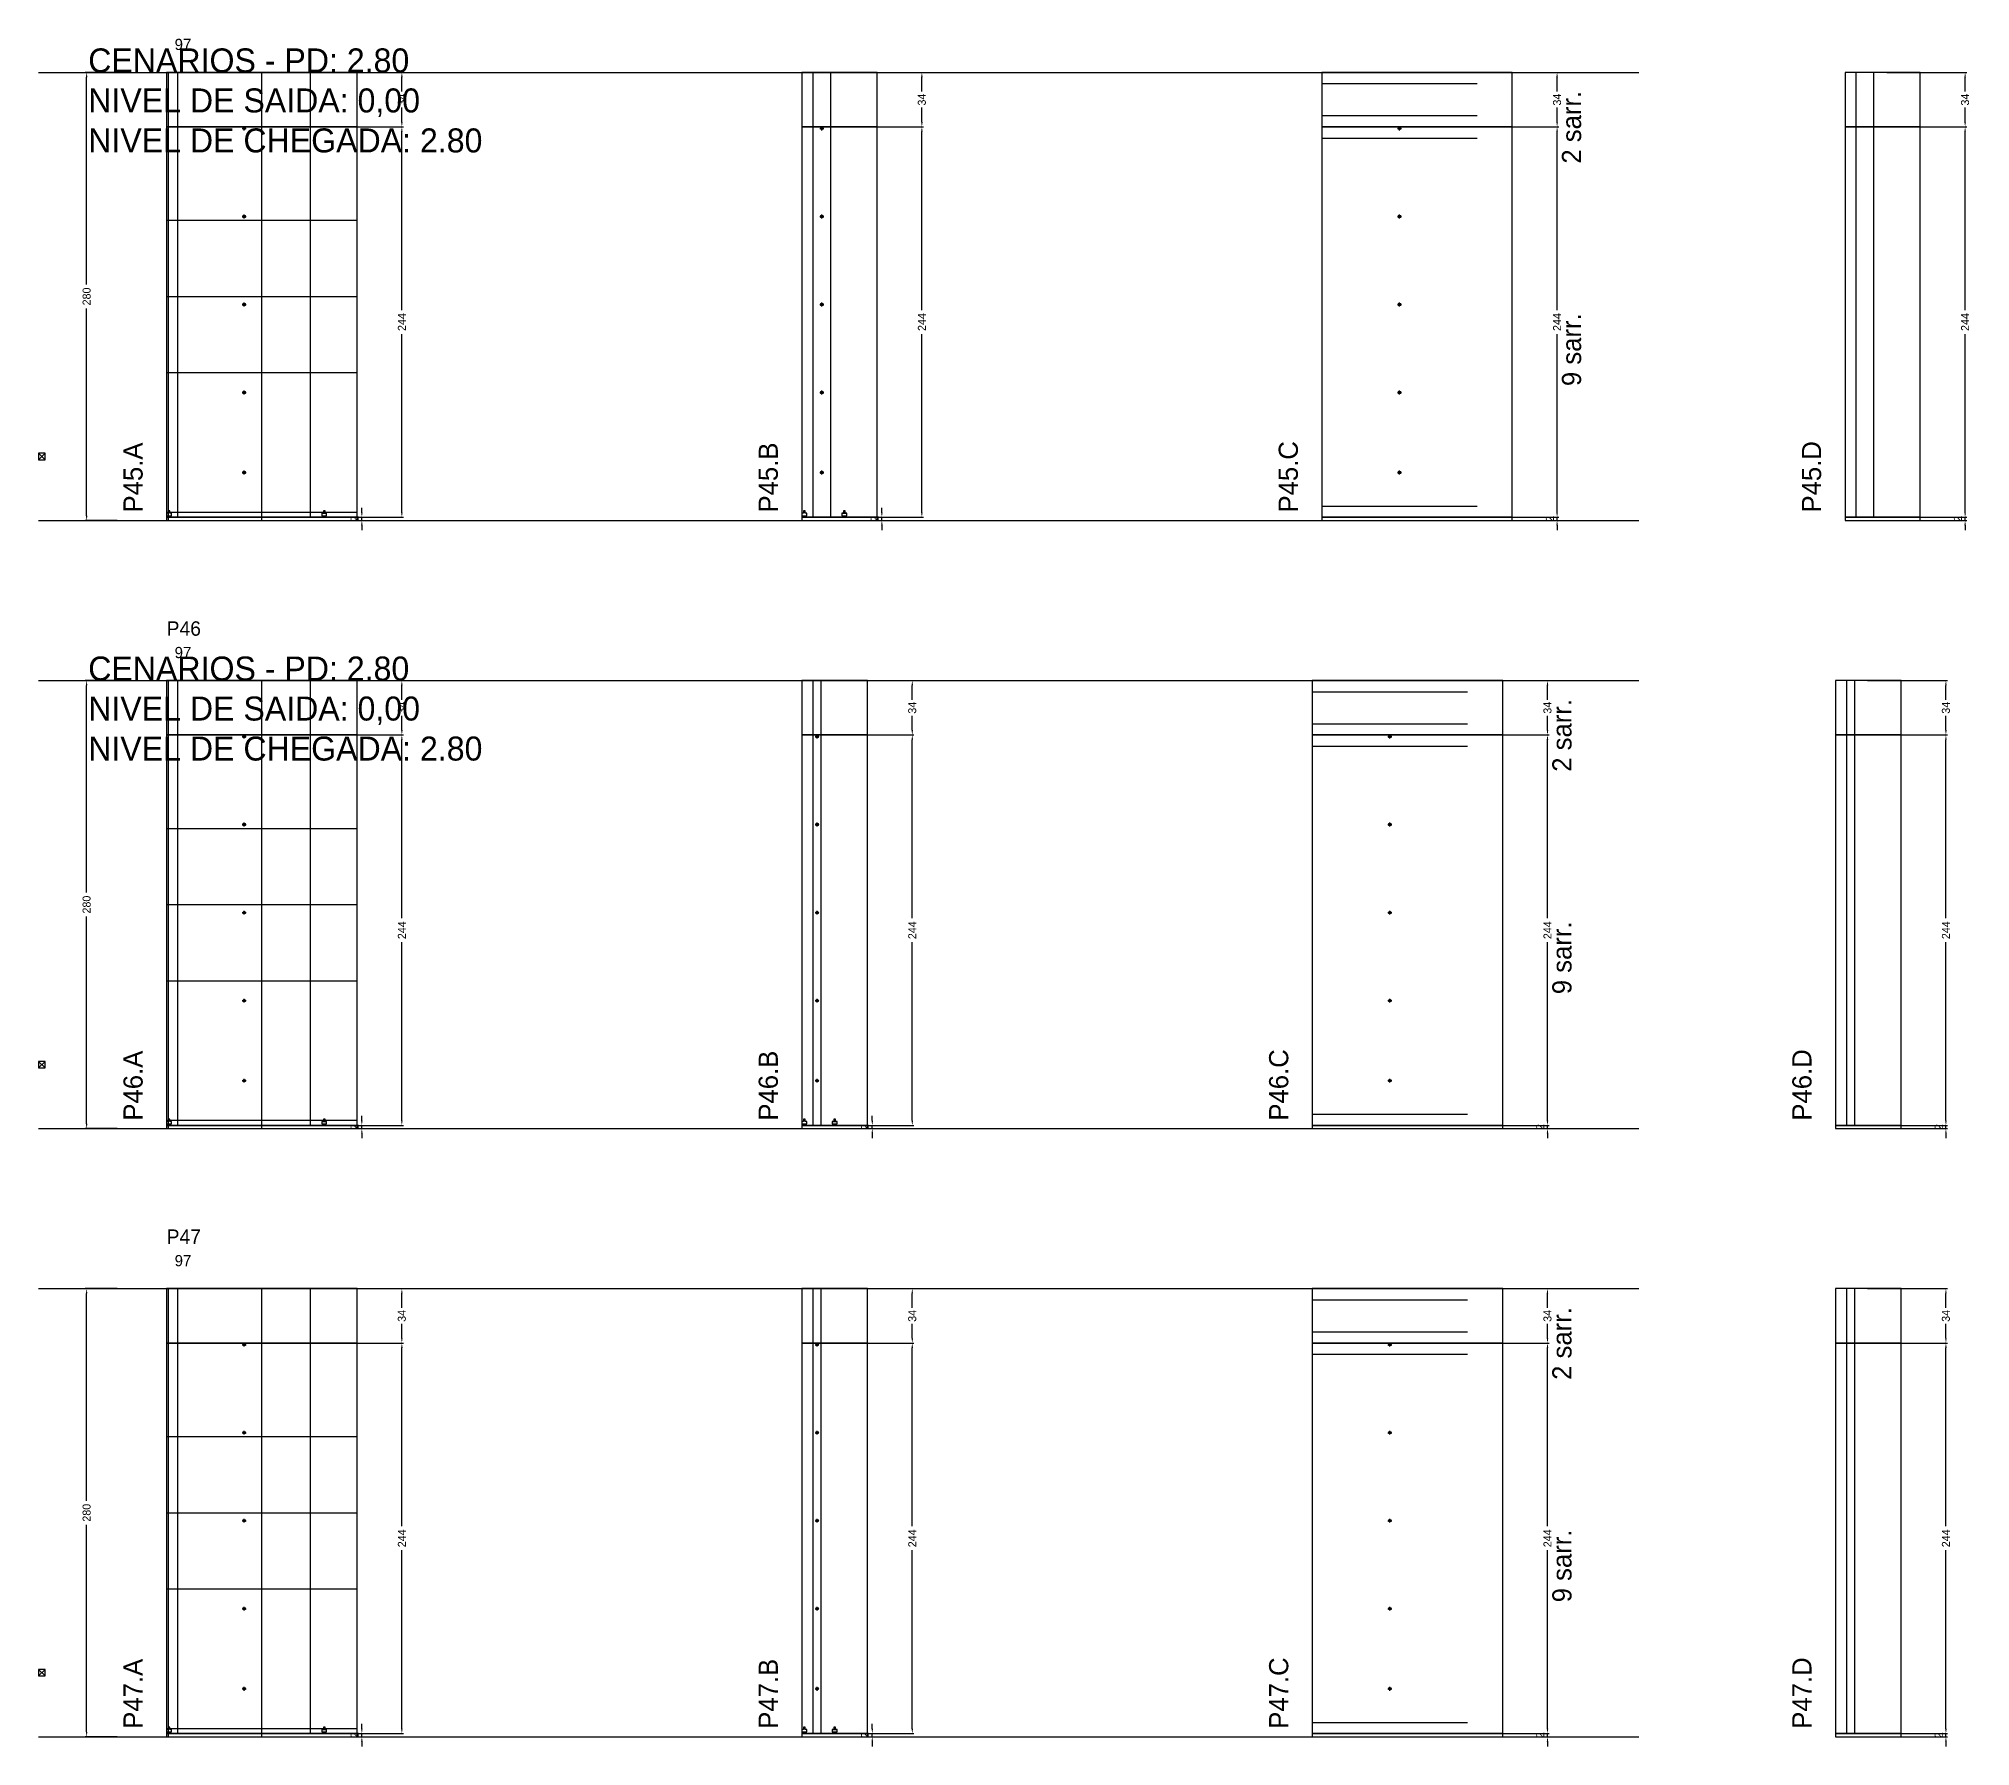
# Model space of a CAD drawing. Header units: centimetres. Extents: x -10500 to 4150, y -6466 to 304.
# Drawn here: x -7000 to -5793, y -6466 to -5399 of the extents above; entities that cross this region are included whole.
import ezdxf

# ---------------------------------------------------------------- set-up
doc = ezdxf.new("R2010")
doc.units = ezdxf.units.CM
doc.linetypes.add('DASHED', pattern=[2, -2])
for name, color, linetype in [('CHAPA', 140, 'Continuous'), ('COTA', 241, 'Continuous'), ('COTAS FURACAO', 16, 'Continuous'), ('Madeira', 30, 'Continuous'), ('MEIO_PONT', 160, 'Continuous'), ('NOMENCLATURA', 7, 'Continuous'), ('Nível', 160, 'Continuous'), ('Painéis', 200, 'Continuous'), ('Perfil Metálico', 150, 'Continuous'), ('SARR_2.2x7', 40, 'Continuous'), ('SARRAFO DE PRESSAO', 200, 'Continuous'), ('texto', 7, 'Continuous'), ('TEXTO_GERAL', 7, 'Continuous')]:
    doc.layers.add(name, color=color, linetype=linetype)
doc.dimstyles.new('PAINEL-NOVA', dxfattribs={"dimtxt": 5, "dimasz": 3, "dimexe": 1, "dimexo": 1, "dimgap": 1, "dimtad": 1, "dimcen": 2.5, "dimazin": 3, "dimtfac": 1, "dimtmove": 0, "dimatfit": 3})

# ---------------------------------------------------------------- blocks, each defined once
blk = doc.blocks.new('_CLOSEDFILLED')
at = {"color": 0, "linetype": 'BYBLOCK'}
blk.add_solid([(-1, 0.16), (0, 0), (-1, -0.16)], dxfattribs=at)
blk = doc.blocks.new('*D365')
for p, q in [((-6951, -5420), (-6971, -5420)), ((-6970, -5552.5), (-6970, -5423)), ((-6970, -5697), (-6970, -5567.5)), ((-6951, -5700), (-6971, -5700))]:
    blk.add_line(p, q)
at = {"layer": 'Defpoints'}
for p in [(-6950, -5420), (-6970, -5700), (-6950, -5700)]:
    blk.add_point(p, dxfattribs=at)
at = {"layer": 'COTA', "xscale": 3, "yscale": 3}
for p, rotation in [((-6970, -5420), 90), ((-6970, -5700), 270)]:
    blk.add_blockref('_CLOSEDFILLED', p, dxfattribs=dict(at, rotation=rotation))
at = {"layer": 'COTA', "insert": (-6970, -5560), "char_height": 5, "attachment_point": 5, "rotation": 90}
blk.add_mtext('280', dxfattribs=at)
blk = doc.blocks.new('MULDURA')
at = {"layer": 'Paineis'}
for p, q in [((0, 0), (4, 4)), ((4, 0), (0, 4))]:
    blk.add_line(p, q, dxfattribs=at)
blk.add_lwpolyline([(0, 0), (4, 0), (4, 4), (0, 4)], close=True, dxfattribs=at)
blk = doc.blocks.new('*D367')
for p, q in [((-6822, -5454), (-6772, -5454)), ((-6773, -5568.5), (-6773, -5457)), ((-6773, -5695), (-6773, -5583.5)), ((-6822, -5698), (-6772, -5698))]:
    blk.add_line(p, q)
at = {"layer": 'Defpoints'}
for p in [(-6823, -5454), (-6823, -5698), (-6773, -5698)]:
    blk.add_point(p, dxfattribs=at)
at = {"layer": 'COTA', "xscale": 3, "yscale": 3}
for p, rotation in [((-6773, -5454), 90), ((-6773, -5698), 270)]:
    blk.add_blockref('_CLOSEDFILLED', p, dxfattribs=dict(at, rotation=rotation))
at = {"layer": 'COTA', "insert": (-6773, -5576), "char_height": 5, "attachment_point": 5, "rotation": 90}
blk.add_mtext('244', dxfattribs=at)
blk = doc.blocks.new('*D368')
for p, q in [((-6822, -5420), (-6772, -5420)), ((-6773, -5432), (-6773, -5423)), ((-6773, -5451), (-6773, -5442)), ((-6822, -5454), (-6772, -5454))]:
    blk.add_line(p, q)
at = {"layer": 'Defpoints'}
for p in [(-6823, -5420), (-6823, -5454), (-6773, -5454)]:
    blk.add_point(p, dxfattribs=at)
at = {"layer": 'COTA', "xscale": 3, "yscale": 3}
for p, rotation in [((-6773, -5420), 90), ((-6773, -5454), 270)]:
    blk.add_blockref('_CLOSEDFILLED', p, dxfattribs=dict(at, rotation=rotation))
at = {"layer": 'COTA', "insert": (-6773, -5437), "char_height": 5, "attachment_point": 5, "rotation": 90}
blk.add_mtext('34', dxfattribs=at)
blk = doc.blocks.new('SLIPTEE')
at = {"layer": 'Paineis'}
blk.add_lwpolyline([(0, 0), (3, 0), (3, 1.5), (2, 1.5), (2, 3), (1, 3), (1, 1.5), (0, 1.5)], close=True, dxfattribs=at)
blk = doc.blocks.new('SLIPTDD')
at = {"layer": 'Paineis'}
blk.add_line((0, 1.5), (3, 1.5), dxfattribs=at)
blk.add_lwpolyline([(0, 0), (3, 0), (3, 1.5), (2, 1.5), (2, 3), (1, 3), (1, 1.5), (0, 1.5)], close=True, dxfattribs=at)
blk = doc.blocks.new('furacao')
at = {"layer": 'COTAS FURACAO'}
for p, q in [((-1.2, 0), (1.2, 0)), ((0, -1.2), (0, 1.2))]:
    blk.add_line(p, q, dxfattribs=at)
blk.add_circle((0, 0), 0.8, dxfattribs=at)
blk = doc.blocks.new('*D370')
for p, q in [((-6497, -5454), (-6447, -5454)), ((-6448, -5568.5), (-6448, -5457)), ((-6448, -5695), (-6448, -5583.5)), ((-6497, -5698), (-6447, -5698))]:
    blk.add_line(p, q)
at = {"layer": 'Defpoints'}
for p in [(-6498, -5454), (-6498, -5698), (-6448, -5698)]:
    blk.add_point(p, dxfattribs=at)
at = {"layer": 'COTA', "xscale": 3, "yscale": 3}
for p, rotation in [((-6448, -5454), 90), ((-6448, -5698), 270)]:
    blk.add_blockref('_CLOSEDFILLED', p, dxfattribs=dict(at, rotation=rotation))
at = {"layer": 'COTA', "insert": (-6448, -5576), "char_height": 5, "attachment_point": 5, "rotation": 90}
blk.add_mtext('244', dxfattribs=at)
blk = doc.blocks.new('*D371')
for p, q in [((-6497, -5420), (-6447, -5420)), ((-6448, -5432), (-6448, -5423)), ((-6448, -5451), (-6448, -5442)), ((-6497, -5454), (-6447, -5454))]:
    blk.add_line(p, q)
at = {"layer": 'Defpoints'}
for p in [(-6498, -5420), (-6498, -5454), (-6448, -5454)]:
    blk.add_point(p, dxfattribs=at)
at = {"layer": 'COTA', "xscale": 3, "yscale": 3}
for p, rotation in [((-6448, -5420), 90), ((-6448, -5454), 270)]:
    blk.add_blockref('_CLOSEDFILLED', p, dxfattribs=dict(at, rotation=rotation))
at = {"layer": 'COTA', "insert": (-6448, -5437), "char_height": 5, "attachment_point": 5, "rotation": 90}
blk.add_mtext('34', dxfattribs=at)
blk = doc.blocks.new('*D373')
for p, q in [((-6100, -5454), (-6050, -5454)), ((-6051, -5568.5), (-6051, -5457)), ((-6051, -5695), (-6051, -5583.5)), ((-6100, -5698), (-6050, -5698))]:
    blk.add_line(p, q)
at = {"layer": 'Defpoints'}
for p in [(-6101, -5454), (-6101, -5698), (-6051, -5698)]:
    blk.add_point(p, dxfattribs=at)
at = {"layer": 'COTA', "xscale": 3, "yscale": 3}
for p, rotation in [((-6051, -5454), 90), ((-6051, -5698), 270)]:
    blk.add_blockref('_CLOSEDFILLED', p, dxfattribs=dict(at, rotation=rotation))
at = {"layer": 'COTA', "insert": (-6051, -5576), "char_height": 5, "attachment_point": 5, "rotation": 90}
blk.add_mtext('244', dxfattribs=at)
blk = doc.blocks.new('*D374')
for p, q in [((-6100, -5420), (-6050, -5420)), ((-6051, -5432), (-6051, -5423)), ((-6051, -5451), (-6051, -5442)), ((-6100, -5454), (-6050, -5454))]:
    blk.add_line(p, q)
at = {"layer": 'Defpoints'}
for p in [(-6101, -5420), (-6101, -5454), (-6051, -5454)]:
    blk.add_point(p, dxfattribs=at)
at = {"layer": 'COTA', "xscale": 3, "yscale": 3}
for p, rotation in [((-6051, -5420), 90), ((-6051, -5454), 270)]:
    blk.add_blockref('_CLOSEDFILLED', p, dxfattribs=dict(at, rotation=rotation))
at = {"layer": 'COTA', "insert": (-6051, -5437), "char_height": 5, "attachment_point": 5, "rotation": 90}
blk.add_mtext('34', dxfattribs=at)
blk = doc.blocks.new('*D376')
for p, q in [((-5845, -5454), (-5795, -5454)), ((-5796, -5568.5), (-5796, -5457)), ((-5796, -5695), (-5796, -5583.5)), ((-5845, -5698), (-5795, -5698))]:
    blk.add_line(p, q)
at = {"layer": 'Defpoints'}
for p in [(-5846, -5454), (-5846, -5698), (-5796, -5698)]:
    blk.add_point(p, dxfattribs=at)
at = {"layer": 'COTA', "xscale": 3, "yscale": 3}
for p, rotation in [((-5796, -5454), 90), ((-5796, -5698), 270)]:
    blk.add_blockref('_CLOSEDFILLED', p, dxfattribs=dict(at, rotation=rotation))
at = {"layer": 'COTA', "insert": (-5796, -5576), "char_height": 5, "attachment_point": 5, "rotation": 90}
blk.add_mtext('244', dxfattribs=at)
blk = doc.blocks.new('*D377')
for p, q in [((-5845, -5420), (-5795, -5420)), ((-5796, -5432), (-5796, -5423)), ((-5796, -5451), (-5796, -5442)), ((-5845, -5454), (-5795, -5454))]:
    blk.add_line(p, q)
at = {"layer": 'Defpoints'}
for p in [(-5846, -5420), (-5846, -5454), (-5796, -5454)]:
    blk.add_point(p, dxfattribs=at)
at = {"layer": 'COTA', "xscale": 3, "yscale": 3}
for p, rotation in [((-5796, -5420), 90), ((-5796, -5454), 270)]:
    blk.add_blockref('_CLOSEDFILLED', p, dxfattribs=dict(at, rotation=rotation))
at = {"layer": 'COTA', "insert": (-5796, -5437), "char_height": 5, "attachment_point": 5, "rotation": 90}
blk.add_mtext('34', dxfattribs=at)
blk = doc.blocks.new('*D391')
for p, q in [((-6951, -5800), (-6971, -5800)), ((-6970, -5932.5), (-6970, -5803)), ((-6970, -6077), (-6970, -5947.5)), ((-6951, -6080), (-6971, -6080))]:
    blk.add_line(p, q)
at = {"layer": 'Defpoints'}
for p in [(-6950, -5800), (-6970, -6080), (-6950, -6080)]:
    blk.add_point(p, dxfattribs=at)
at = {"layer": 'COTA', "xscale": 3, "yscale": 3}
for p, rotation in [((-6970, -5800), 90), ((-6970, -6080), 270)]:
    blk.add_blockref('_CLOSEDFILLED', p, dxfattribs=dict(at, rotation=rotation))
at = {"layer": 'COTA', "insert": (-6970, -5940), "char_height": 5, "attachment_point": 5, "rotation": 90}
blk.add_mtext('280', dxfattribs=at)
blk = doc.blocks.new('*D393')
for p, q in [((-6822, -5834), (-6772, -5834)), ((-6773, -5948.5), (-6773, -5837)), ((-6773, -6075), (-6773, -5963.5)), ((-6822, -6078), (-6772, -6078))]:
    blk.add_line(p, q)
at = {"layer": 'Defpoints'}
for p in [(-6823, -5834), (-6823, -6078), (-6773, -6078)]:
    blk.add_point(p, dxfattribs=at)
at = {"layer": 'COTA', "xscale": 3, "yscale": 3}
for p, rotation in [((-6773, -5834), 90), ((-6773, -6078), 270)]:
    blk.add_blockref('_CLOSEDFILLED', p, dxfattribs=dict(at, rotation=rotation))
at = {"layer": 'COTA', "insert": (-6773, -5956), "char_height": 5, "attachment_point": 5, "rotation": 90}
blk.add_mtext('244', dxfattribs=at)
blk = doc.blocks.new('*D394')
for p, q in [((-6822, -5800), (-6772, -5800)), ((-6773, -5812), (-6773, -5803)), ((-6773, -5831), (-6773, -5822)), ((-6822, -5834), (-6772, -5834))]:
    blk.add_line(p, q)
at = {"layer": 'Defpoints'}
for p in [(-6823, -5800), (-6823, -5834), (-6773, -5834)]:
    blk.add_point(p, dxfattribs=at)
at = {"layer": 'COTA', "xscale": 3, "yscale": 3}
for p, rotation in [((-6773, -5800), 90), ((-6773, -5834), 270)]:
    blk.add_blockref('_CLOSEDFILLED', p, dxfattribs=dict(at, rotation=rotation))
at = {"layer": 'COTA', "insert": (-6773, -5817), "char_height": 5, "attachment_point": 5, "rotation": 90}
blk.add_mtext('34', dxfattribs=at)
blk = doc.blocks.new('*D396')
for p, q in [((-6503, -5834), (-6453, -5834)), ((-6454, -5948.5), (-6454, -5837)), ((-6454, -6075), (-6454, -5963.5)), ((-6503, -6078), (-6453, -6078))]:
    blk.add_line(p, q)
at = {"layer": 'Defpoints'}
for p in [(-6504, -5834), (-6504, -6078), (-6454, -6078)]:
    blk.add_point(p, dxfattribs=at)
at = {"layer": 'COTA', "xscale": 3, "yscale": 3}
for p, rotation in [((-6454, -5834), 90), ((-6454, -6078), 270)]:
    blk.add_blockref('_CLOSEDFILLED', p, dxfattribs=dict(at, rotation=rotation))
at = {"layer": 'COTA', "insert": (-6454, -5956), "char_height": 5, "attachment_point": 5, "rotation": 90}
blk.add_mtext('244', dxfattribs=at)
blk = doc.blocks.new('*D397')
for p, q in [((-6503, -5800), (-6453, -5800)), ((-6454, -5812), (-6454, -5803)), ((-6454, -5831), (-6454, -5822)), ((-6503, -5834), (-6453, -5834))]:
    blk.add_line(p, q)
at = {"layer": 'Defpoints'}
for p in [(-6504, -5800), (-6504, -5834), (-6454, -5834)]:
    blk.add_point(p, dxfattribs=at)
at = {"layer": 'COTA', "xscale": 3, "yscale": 3}
for p, rotation in [((-6454, -5800), 90), ((-6454, -5834), 270)]:
    blk.add_blockref('_CLOSEDFILLED', p, dxfattribs=dict(at, rotation=rotation))
at = {"layer": 'COTA', "insert": (-6454, -5817), "char_height": 5, "attachment_point": 5, "rotation": 90}
blk.add_mtext('34', dxfattribs=at)
blk = doc.blocks.new('*D399')
for p, q in [((-6106, -5834), (-6056, -5834)), ((-6057, -5948.5), (-6057, -5837)), ((-6057, -6075), (-6057, -5963.5)), ((-6106, -6078), (-6056, -6078))]:
    blk.add_line(p, q)
at = {"layer": 'Defpoints'}
for p in [(-6107, -5834), (-6107, -6078), (-6057, -6078)]:
    blk.add_point(p, dxfattribs=at)
at = {"layer": 'COTA', "xscale": 3, "yscale": 3}
for p, rotation in [((-6057, -5834), 90), ((-6057, -6078), 270)]:
    blk.add_blockref('_CLOSEDFILLED', p, dxfattribs=dict(at, rotation=rotation))
at = {"layer": 'COTA', "insert": (-6057, -5956), "char_height": 5, "attachment_point": 5, "rotation": 90}
blk.add_mtext('244', dxfattribs=at)
blk = doc.blocks.new('*D400')
for p, q in [((-6106, -5800), (-6056, -5800)), ((-6057, -5812), (-6057, -5803)), ((-6057, -5831), (-6057, -5822)), ((-6106, -5834), (-6056, -5834))]:
    blk.add_line(p, q)
at = {"layer": 'Defpoints'}
for p in [(-6107, -5800), (-6107, -5834), (-6057, -5834)]:
    blk.add_point(p, dxfattribs=at)
at = {"layer": 'COTA', "xscale": 3, "yscale": 3}
for p, rotation in [((-6057, -5800), 90), ((-6057, -5834), 270)]:
    blk.add_blockref('_CLOSEDFILLED', p, dxfattribs=dict(at, rotation=rotation))
at = {"layer": 'COTA', "insert": (-6057, -5817), "char_height": 5, "attachment_point": 5, "rotation": 90}
blk.add_mtext('34', dxfattribs=at)
blk = doc.blocks.new('*D402')
for p, q in [((-5857, -5834), (-5807, -5834)), ((-5808, -5948.5), (-5808, -5837)), ((-5808, -6075), (-5808, -5963.5)), ((-5857, -6078), (-5807, -6078))]:
    blk.add_line(p, q)
at = {"layer": 'Defpoints'}
for p in [(-5858, -5834), (-5858, -6078), (-5808, -6078)]:
    blk.add_point(p, dxfattribs=at)
at = {"layer": 'COTA', "xscale": 3, "yscale": 3}
for p, rotation in [((-5808, -5834), 90), ((-5808, -6078), 270)]:
    blk.add_blockref('_CLOSEDFILLED', p, dxfattribs=dict(at, rotation=rotation))
at = {"layer": 'COTA', "insert": (-5808, -5956), "char_height": 5, "attachment_point": 5, "rotation": 90}
blk.add_mtext('244', dxfattribs=at)
blk = doc.blocks.new('*D403')
for p, q in [((-5857, -5800), (-5807, -5800)), ((-5808, -5812), (-5808, -5803)), ((-5808, -5831), (-5808, -5822)), ((-5857, -5834), (-5807, -5834))]:
    blk.add_line(p, q)
at = {"layer": 'Defpoints'}
for p in [(-5858, -5800), (-5858, -5834), (-5808, -5834)]:
    blk.add_point(p, dxfattribs=at)
at = {"layer": 'COTA', "xscale": 3, "yscale": 3}
for p, rotation in [((-5808, -5800), 90), ((-5808, -5834), 270)]:
    blk.add_blockref('_CLOSEDFILLED', p, dxfattribs=dict(at, rotation=rotation))
at = {"layer": 'COTA', "insert": (-5808, -5817), "char_height": 5, "attachment_point": 5, "rotation": 90}
blk.add_mtext('34', dxfattribs=at)
blk = doc.blocks.new('*D417')
for p, q in [((-6951, -6180), (-6971, -6180)), ((-6970, -6312.5), (-6970, -6183)), ((-6970, -6457), (-6970, -6327.5)), ((-6951, -6460), (-6971, -6460))]:
    blk.add_line(p, q)
at = {"layer": 'Defpoints'}
for p in [(-6950, -6180), (-6970, -6460), (-6950, -6460)]:
    blk.add_point(p, dxfattribs=at)
at = {"layer": 'COTA', "xscale": 3, "yscale": 3}
for p, rotation in [((-6970, -6180), 90), ((-6970, -6460), 270)]:
    blk.add_blockref('_CLOSEDFILLED', p, dxfattribs=dict(at, rotation=rotation))
at = {"layer": 'COTA', "insert": (-6970, -6320), "char_height": 5, "attachment_point": 5, "rotation": 90}
blk.add_mtext('280', dxfattribs=at)
blk = doc.blocks.new('*D419')
for p, q in [((-6822, -6214), (-6772, -6214)), ((-6773, -6328.5), (-6773, -6217)), ((-6773, -6455), (-6773, -6343.5)), ((-6822, -6458), (-6772, -6458))]:
    blk.add_line(p, q)
at = {"layer": 'Defpoints'}
for p in [(-6823, -6214), (-6823, -6458), (-6773, -6458)]:
    blk.add_point(p, dxfattribs=at)
at = {"layer": 'COTA', "xscale": 3, "yscale": 3}
for p, rotation in [((-6773, -6214), 90), ((-6773, -6458), 270)]:
    blk.add_blockref('_CLOSEDFILLED', p, dxfattribs=dict(at, rotation=rotation))
at = {"layer": 'COTA', "insert": (-6773, -6336), "char_height": 5, "attachment_point": 5, "rotation": 90}
blk.add_mtext('244', dxfattribs=at)
blk = doc.blocks.new('*D420')
for p, q in [((-6822, -6180), (-6772, -6180)), ((-6773, -6192), (-6773, -6183)), ((-6773, -6211), (-6773, -6202)), ((-6822, -6214), (-6772, -6214))]:
    blk.add_line(p, q)
at = {"layer": 'Defpoints'}
for p in [(-6823, -6180), (-6823, -6214), (-6773, -6214)]:
    blk.add_point(p, dxfattribs=at)
at = {"layer": 'COTA', "xscale": 3, "yscale": 3}
for p, rotation in [((-6773, -6180), 90), ((-6773, -6214), 270)]:
    blk.add_blockref('_CLOSEDFILLED', p, dxfattribs=dict(at, rotation=rotation))
at = {"layer": 'COTA', "insert": (-6773, -6197), "char_height": 5, "attachment_point": 5, "rotation": 90}
blk.add_mtext('34', dxfattribs=at)
blk = doc.blocks.new('*D422')
for p, q in [((-6503, -6214), (-6453, -6214)), ((-6454, -6328.5), (-6454, -6217)), ((-6454, -6455), (-6454, -6343.5)), ((-6503, -6458), (-6453, -6458))]:
    blk.add_line(p, q)
at = {"layer": 'Defpoints'}
for p in [(-6504, -6214), (-6504, -6458), (-6454, -6458)]:
    blk.add_point(p, dxfattribs=at)
at = {"layer": 'COTA', "xscale": 3, "yscale": 3}
for p, rotation in [((-6454, -6214), 90), ((-6454, -6458), 270)]:
    blk.add_blockref('_CLOSEDFILLED', p, dxfattribs=dict(at, rotation=rotation))
at = {"layer": 'COTA', "insert": (-6454, -6336), "char_height": 5, "attachment_point": 5, "rotation": 90}
blk.add_mtext('244', dxfattribs=at)
blk = doc.blocks.new('*D423')
for p, q in [((-6503, -6180), (-6453, -6180)), ((-6454, -6192), (-6454, -6183)), ((-6454, -6211), (-6454, -6202)), ((-6503, -6214), (-6453, -6214))]:
    blk.add_line(p, q)
at = {"layer": 'Defpoints'}
for p in [(-6504, -6180), (-6504, -6214), (-6454, -6214)]:
    blk.add_point(p, dxfattribs=at)
at = {"layer": 'COTA', "xscale": 3, "yscale": 3}
for p, rotation in [((-6454, -6180), 90), ((-6454, -6214), 270)]:
    blk.add_blockref('_CLOSEDFILLED', p, dxfattribs=dict(at, rotation=rotation))
at = {"layer": 'COTA', "insert": (-6454, -6197), "char_height": 5, "attachment_point": 5, "rotation": 90}
blk.add_mtext('34', dxfattribs=at)
blk = doc.blocks.new('*D425')
for p, q in [((-6106, -6214), (-6056, -6214)), ((-6057, -6328.5), (-6057, -6217)), ((-6057, -6455), (-6057, -6343.5)), ((-6106, -6458), (-6056, -6458))]:
    blk.add_line(p, q)
at = {"layer": 'Defpoints'}
for p in [(-6107, -6214), (-6107, -6458), (-6057, -6458)]:
    blk.add_point(p, dxfattribs=at)
at = {"layer": 'COTA', "xscale": 3, "yscale": 3}
for p, rotation in [((-6057, -6214), 90), ((-6057, -6458), 270)]:
    blk.add_blockref('_CLOSEDFILLED', p, dxfattribs=dict(at, rotation=rotation))
at = {"layer": 'COTA', "insert": (-6057, -6336), "char_height": 5, "attachment_point": 5, "rotation": 90}
blk.add_mtext('244', dxfattribs=at)
blk = doc.blocks.new('*D426')
for p, q in [((-6106, -6180), (-6056, -6180)), ((-6057, -6192), (-6057, -6183)), ((-6057, -6211), (-6057, -6202)), ((-6106, -6214), (-6056, -6214))]:
    blk.add_line(p, q)
at = {"layer": 'Defpoints'}
for p in [(-6107, -6180), (-6107, -6214), (-6057, -6214)]:
    blk.add_point(p, dxfattribs=at)
at = {"layer": 'COTA', "xscale": 3, "yscale": 3}
for p, rotation in [((-6057, -6180), 90), ((-6057, -6214), 270)]:
    blk.add_blockref('_CLOSEDFILLED', p, dxfattribs=dict(at, rotation=rotation))
at = {"layer": 'COTA', "insert": (-6057, -6197), "char_height": 5, "attachment_point": 5, "rotation": 90}
blk.add_mtext('34', dxfattribs=at)
blk = doc.blocks.new('*D428')
for p, q in [((-5857, -6214), (-5807, -6214)), ((-5808, -6328.5), (-5808, -6217)), ((-5808, -6455), (-5808, -6343.5)), ((-5857, -6458), (-5807, -6458))]:
    blk.add_line(p, q)
at = {"layer": 'Defpoints'}
for p in [(-5858, -6214), (-5858, -6458), (-5808, -6458)]:
    blk.add_point(p, dxfattribs=at)
at = {"layer": 'COTA', "xscale": 3, "yscale": 3}
for p, rotation in [((-5808, -6214), 90), ((-5808, -6458), 270)]:
    blk.add_blockref('_CLOSEDFILLED', p, dxfattribs=dict(at, rotation=rotation))
at = {"layer": 'COTA', "insert": (-5808, -6336), "char_height": 5, "attachment_point": 5, "rotation": 90}
blk.add_mtext('244', dxfattribs=at)
blk = doc.blocks.new('*D429')
for p, q in [((-5857, -6180), (-5807, -6180)), ((-5808, -6192), (-5808, -6183)), ((-5808, -6211), (-5808, -6202)), ((-5857, -6214), (-5807, -6214))]:
    blk.add_line(p, q)
at = {"layer": 'Defpoints'}
for p in [(-5858, -6180), (-5858, -6214), (-5808, -6214)]:
    blk.add_point(p, dxfattribs=at)
at = {"layer": 'COTA', "xscale": 3, "yscale": 3}
for p, rotation in [((-5808, -6180), 90), ((-5808, -6214), 270)]:
    blk.add_blockref('_CLOSEDFILLED', p, dxfattribs=dict(at, rotation=rotation))
at = {"layer": 'COTA', "insert": (-5808, -6197), "char_height": 5, "attachment_point": 5, "rotation": 90}
blk.add_mtext('34', dxfattribs=at)

msp = doc.modelspace()

# ---------------------------------------------------------------- linework, layer by layer
at = {"layer": 'CHAPA'}
for points in [[(-6920, -5700), (-6918.8, -5700), (-6918.8, -5420), (-6920, -5420)], [(-6920, -6080), (-6918.8, -6080), (-6918.8, -5800), (-6920, -5800)], [(-6920, -6460), (-6918.8, -6460), (-6918.8, -6180), (-6920, -6180)]]:
    msp.add_lwpolyline(points, close=True, dxfattribs=at)
at = {"layer": 'Madeira'}
for points in [[(-6920, -5512.4), (-6801, -5512.4)], [(-6920, -5607.6), (-6801, -5607.6)], [(-6920, -5892.4), (-6801, -5892.4)], [(-6920, -5987.6), (-6801, -5987.6)], [(-6920, -6272.4), (-6801, -6272.4)], [(-6920, -6367.6), (-6801, -6367.6)]]:
    msp.add_lwpolyline(points, dxfattribs=at)
at = {"layer": 'MEIO_PONT'}
for points in [[(-6920, -5560), (-6801, -5560)], [(-6920, -5940), (-6801, -5940)], [(-6920, -6320), (-6801, -6320)]]:
    msp.add_lwpolyline(points, dxfattribs=at)
at = {"layer": 'Nível', "linetype": 'DASHED'}
for points in [[(-7000, -5420), (-6000, -5420)], [(-7000, -5700), (-6000, -5700)], [(-7000, -5800), (-6000, -5800)], [(-7000, -6080), (-6000, -6080)], [(-7000, -6180), (-6000, -6180)], [(-7000, -6460), (-6000, -6460)]]:
    msp.add_lwpolyline(points, dxfattribs=at)
at = {"layer": 'Painéis'}
for points in [[(-6920, -5454), (-6801, -5454), (-6801, -5420), (-6920, -5420)], [(-6920, -5700), (-6801, -5700), (-6801, -5420), (-6920, -5420)], [(-6523, -5454), (-6476, -5454), (-6476, -5420), (-6523, -5420)], [(-6198, -5454), (-6079, -5454), (-6079, -5420), (-6198, -5420)], [(-5871, -5454), (-5824, -5454), (-5824, -5420), (-5871, -5420)], [(-6920, -5698), (-6801, -5698), (-6801, -5454), (-6920, -5454)], [(-6523, -5698), (-6476, -5698), (-6476, -5454), (-6523, -5454)], [(-6198, -5698), (-6079, -5698), (-6079, -5454), (-6198, -5454)], [(-5871, -5698), (-5824, -5698), (-5824, -5454), (-5871, -5454)], [(-6920, -5700), (-6801, -5700), (-6801, -5698), (-6920, -5698)], [(-6523, -5700), (-6476, -5700), (-6476, -5698), (-6523, -5698)], [(-6198, -5700), (-6079, -5700), (-6079, -5698), (-6198, -5698)], [(-5871, -5700), (-5824, -5700), (-5824, -5698), (-5871, -5698)], [(-6920, -5834), (-6801, -5834), (-6801, -5800), (-6920, -5800)], [(-6920, -6080), (-6801, -6080), (-6801, -5800), (-6920, -5800)], [(-6523, -5834), (-6482, -5834), (-6482, -5800), (-6523, -5800)], [(-6204, -5834), (-6085, -5834), (-6085, -5800), (-6204, -5800)], [(-5877, -5834), (-5836, -5834), (-5836, -5800), (-5877, -5800)], [(-6920, -6078), (-6801, -6078), (-6801, -5834), (-6920, -5834)], [(-6523, -6078), (-6482, -6078), (-6482, -5834), (-6523, -5834)], [(-6204, -6078), (-6085, -6078), (-6085, -5834), (-6204, -5834)], [(-5877, -6078), (-5836, -6078), (-5836, -5834), (-5877, -5834)], [(-6920, -6080), (-6801, -6080), (-6801, -6078), (-6920, -6078)], [(-6523, -6080), (-6482, -6080), (-6482, -6078), (-6523, -6078)], [(-6204, -6080), (-6085, -6080), (-6085, -6078), (-6204, -6078)], [(-5877, -6080), (-5836, -6080), (-5836, -6078), (-5877, -6078)], [(-6920, -6214), (-6801, -6214), (-6801, -6180), (-6920, -6180)], [(-6920, -6460), (-6801, -6460), (-6801, -6180), (-6920, -6180)], [(-6523, -6214), (-6482, -6214), (-6482, -6180), (-6523, -6180)], [(-6204, -6214), (-6085, -6214), (-6085, -6180), (-6204, -6180)], [(-5877, -6214), (-5836, -6214), (-5836, -6180), (-5877, -6180)], [(-6920, -6458), (-6801, -6458), (-6801, -6214), (-6920, -6214)], [(-6523, -6458), (-6482, -6458), (-6482, -6214), (-6523, -6214)], [(-6204, -6458), (-6085, -6458), (-6085, -6214), (-6204, -6214)], [(-5877, -6458), (-5836, -6458), (-5836, -6214), (-5877, -6214)], [(-6920, -6460), (-6801, -6460), (-6801, -6458), (-6920, -6458)], [(-6523, -6460), (-6482, -6460), (-6482, -6458), (-6523, -6458)], [(-6204, -6460), (-6085, -6460), (-6085, -6458), (-6204, -6458)], [(-5877, -6460), (-5836, -6460), (-5836, -6458), (-5877, -6458)]]:
    msp.add_lwpolyline(points, close=True, dxfattribs=at)
at = {"layer": 'Perfil Metálico'}
for p, q in [((-6860.5, -5700), (-6860.5, -5420)), ((-6860.5, -6080), (-6860.5, -5800)), ((-6860.5, -6460), (-6860.5, -6180))]:
    msp.add_line(p, q, dxfattribs=at)
at = {"layer": 'SARR_2.2x7'}
for points in [[(-6913, -5454), (-6913, -5420)], [(-6830, -5454), (-6830, -5420)], [(-6516, -5454), (-6516, -5420)], [(-6505, -5454), (-6505, -5420)], [(-5864, -5454), (-5864, -5420)], [(-5853, -5454), (-5853, -5420)], [(-6198, -5427), (-6101, -5427)], [(-6198, -5447), (-6101, -5447)], [(-6198, -5461), (-6101, -5461)], [(-6198, -5691), (-6101, -5691)], [(-6913, -5834), (-6913, -5800)], [(-6830, -5834), (-6830, -5800)], [(-6516, -5834), (-6516, -5800)], [(-6511, -5834), (-6511, -5800)], [(-6204, -5807), (-6107, -5807)], [(-5870, -5834), (-5870, -5800)], [(-5865, -5834), (-5865, -5800)], [(-6204, -5827), (-6107, -5827)], [(-6204, -5841), (-6107, -5841)], [(-6204, -6071), (-6107, -6071)], [(-6913, -6214), (-6913, -6180)], [(-6830, -6214), (-6830, -6180)], [(-6516, -6214), (-6516, -6180)], [(-6511, -6214), (-6511, -6180)], [(-5870, -6214), (-5870, -6180)], [(-5865, -6214), (-5865, -6180)], [(-6204, -6187), (-6107, -6187)], [(-6204, -6207), (-6107, -6207)], [(-6204, -6221), (-6107, -6221)], [(-6204, -6451), (-6107, -6451)]]:
    msp.add_lwpolyline(points, dxfattribs=at)
at = {"layer": 'SARR_2.2x7', "linetype": 'DASHED'}
for points in [[(-6913, -5698), (-6913, -5454)], [(-6830, -5698), (-6830, -5454)], [(-6516, -5698), (-6516, -5454)], [(-6505, -5698), (-6505, -5454)], [(-5864, -5698), (-5864, -5454)], [(-5853, -5698), (-5853, -5454)], [(-6913, -6078), (-6913, -5834)], [(-6830, -6078), (-6830, -5834)], [(-6516, -6078), (-6516, -5834)], [(-6511, -6078), (-6511, -5834)], [(-5870, -6078), (-5870, -5834)], [(-5865, -6078), (-5865, -5834)], [(-6913, -6458), (-6913, -6214)], [(-6830, -6458), (-6830, -6214)], [(-6516, -6458), (-6516, -6214)], [(-6511, -6458), (-6511, -6214)], [(-5870, -6458), (-5870, -6214)], [(-5865, -6458), (-5865, -6214)]]:
    msp.add_lwpolyline(points, dxfattribs=at)
at = {"layer": 'SARRAFO DE PRESSAO'}
for points in [[(-6920, -5700), (-6801, -5700), (-6801, -5695), (-6920, -5695)], [(-6920, -6080), (-6801, -6080), (-6801, -6075), (-6920, -6075)], [(-6920, -6460), (-6801, -6460), (-6801, -6455), (-6920, -6455)]]:
    msp.add_lwpolyline(points, close=True, dxfattribs=at)

# ---------------------------------------------------------------- block references
at = {"layer": 'COTA'}
for name, p in [('furacao', (-6871.5, -5455)), ('furacao', (-6510.5, -5455)), ('furacao', (-6149.5, -5455)), ('furacao', (-6871.5, -5510)), ('furacao', (-6510.5, -5510)), ('furacao', (-6149.5, -5510)), ('furacao', (-6871.5, -5565)), ('furacao', (-6510.5, -5565)), ('furacao', (-6149.5, -5565)), ('furacao', (-6871.5, -5620)), ('furacao', (-6510.5, -5620)), ('furacao', (-6149.5, -5620)), ('MULDURA', (-7000, -5662)), ('furacao', (-6871.5, -5670)), ('furacao', (-6510.5, -5670)), ('furacao', (-6149.5, -5670)), ('SLIPTEE', (-6920, -5697)), ('SLIPTDD', (-6823, -5697)), ('SLIPTEE', (-6523, -5697)), ('SLIPTDD', (-6498, -5697)), ('furacao', (-6871.5, -5835)), ('furacao', (-6513.5, -5835)), ('furacao', (-6155.5, -5835)), ('furacao', (-6871.5, -5890)), ('furacao', (-6513.5, -5890)), ('furacao', (-6155.5, -5890)), ('furacao', (-6871.5, -5945)), ('furacao', (-6513.5, -5945)), ('furacao', (-6155.5, -5945)), ('furacao', (-6871.5, -6000)), ('furacao', (-6513.5, -6000)), ('furacao', (-6155.5, -6000)), ('MULDURA', (-7000, -6042)), ('furacao', (-6871.5, -6050)), ('furacao', (-6513.5, -6050)), ('furacao', (-6155.5, -6050)), ('SLIPTEE', (-6920, -6077)), ('SLIPTDD', (-6823, -6077)), ('SLIPTEE', (-6523, -6077)), ('SLIPTDD', (-6504, -6077)), ('furacao', (-6871.5, -6215)), ('furacao', (-6513.5, -6215)), ('furacao', (-6155.5, -6215)), ('furacao', (-6871.5, -6270)), ('furacao', (-6513.5, -6270)), ('furacao', (-6155.5, -6270)), ('furacao', (-6871.5, -6325)), ('furacao', (-6513.5, -6325)), ('furacao', (-6155.5, -6325)), ('furacao', (-6871.5, -6380)), ('furacao', (-6513.5, -6380)), ('furacao', (-6155.5, -6380)), ('MULDURA', (-7000, -6422)), ('furacao', (-6871.5, -6430)), ('furacao', (-6513.5, -6430)), ('furacao', (-6155.5, -6430)), ('SLIPTEE', (-6920, -6457)), ('SLIPTDD', (-6823, -6457)), ('SLIPTEE', (-6523, -6457)), ('SLIPTDD', (-6504, -6457))]:
    msp.add_blockref(name, p, dxfattribs=at)

# ---------------------------------------------------------------- texts
at = {"layer": 'NOMENCLATURA'}
for s, p in [('CENARIOS - PD: 2.80', (-6969, -5420)), ('NIVEL DE SAIDA: 0,00', (-6969, -5445)), ('NIVEL DE CHEGADA: 2.80', (-6969, -5470)), ('CENARIOS - PD: 2.80', (-6969, -5800)), ('NIVEL DE SAIDA: 0,00', (-6969, -5825)), ('NIVEL DE CHEGADA: 2.80', (-6969, -5850))]:
    msp.add_text(s, height=15, dxfattribs=at).set_placement(p)
for s, p in [('2 sarr.', (-6036, -5477)), ('9 sarr.', (-6036, -5616)), ('P45.A', (-6935, -5695)), ('P45.B', (-6538, -5695)), ('P45.C', (-6213, -5695)), ('P45.D', (-5886, -5695)), ('2 sarr.', (-6042, -5857)), ('9 sarr.', (-6042, -5996)), ('P46.A', (-6935, -6075)), ('P46.B', (-6538, -6075)), ('P46.C', (-6219, -6075)), ('P46.D', (-5892, -6075)), ('2 sarr.', (-6042, -6237)), ('9 sarr.', (-6042, -6376)), ('P47.A', (-6935, -6455)), ('P47.B', (-6538, -6455)), ('P47.C', (-6219, -6455)), ('P47.D', (-5892, -6455))]:
    msp.add_text(s, height=12, rotation=90, dxfattribs=at).set_placement(p)
at = {"layer": 'texto'}
for p in [(-6915, -5406), (-6915, -5786), (-6915, -6166)]:
    msp.add_text('97', height=7, dxfattribs=at).set_placement(p)
at = {"layer": 'TEXTO_GERAL'}
for s, p in [('P46', (-6920, -5772)), ('P47', (-6920, -6152))]:
    msp.add_text(s, height=9, dxfattribs=at).set_placement(p)

# ---------------------------------------------------------------- dimensions: what is measured, and where the dimension line sits
at = {"layer": 'COTA'}
for base, p1, p2, picture, middle in [((-6970, -5700), (-6950, -5700), (-6950, -5420), '*D365', (-6970, -5560)), ((-6773, -5454), (-6823, -5454), (-6823, -5420), '*D368', (-6773, -5437)), ((-6448, -5454), (-6498, -5454), (-6498, -5420), '*D371', (-6448, -5437)), ((-6051, -5454), (-6101, -5454), (-6101, -5420), '*D374', (-6051, -5437)), ((-5796, -5454), (-5846, -5454), (-5846, -5420), '*D377', (-5796, -5437)), ((-6773, -5698), (-6823, -5698), (-6823, -5454), '*D367', (-6773, -5576)), ((-6448, -5698), (-6498, -5698), (-6498, -5454), '*D370', (-6448, -5576)), ((-6051, -5698), (-6101, -5698), (-6101, -5454), '*D373', (-6051, -5576)), ((-5796, -5698), (-5846, -5698), (-5846, -5454), '*D376', (-5796, -5576)), ((-6970, -6080), (-6950, -6080), (-6950, -5800), '*D391', (-6970, -5940)), ((-6773, -5834), (-6823, -5834), (-6823, -5800), '*D394', (-6773, -5817)), ((-6454, -5834), (-6504, -5834), (-6504, -5800), '*D397', (-6454, -5817)), ((-6057, -5834), (-6107, -5834), (-6107, -5800), '*D400', (-6057, -5817)), ((-5808, -5834), (-5858, -5834), (-5858, -5800), '*D403', (-5808, -5817)), ((-6773, -6078), (-6823, -6078), (-6823, -5834), '*D393', (-6773, -5956)), ((-6454, -6078), (-6504, -6078), (-6504, -5834), '*D396', (-6454, -5956)), ((-6057, -6078), (-6107, -6078), (-6107, -5834), '*D399', (-6057, -5956)), ((-5808, -6078), (-5858, -6078), (-5858, -5834), '*D402', (-5808, -5956)), ((-6970, -6460), (-6950, -6460), (-6950, -6180), '*D417', (-6970, -6320)), ((-6773, -6214), (-6823, -6214), (-6823, -6180), '*D420', (-6773, -6197)), ((-6454, -6214), (-6504, -6214), (-6504, -6180), '*D423', (-6454, -6197)), ((-6057, -6214), (-6107, -6214), (-6107, -6180), '*D426', (-6057, -6197)), ((-5808, -6214), (-5858, -6214), (-5858, -6180), '*D429', (-5808, -6197)), ((-6773, -6458), (-6823, -6458), (-6823, -6214), '*D419', (-6773, -6336)), ((-6454, -6458), (-6504, -6458), (-6504, -6214), '*D422', (-6454, -6336)), ((-6057, -6458), (-6107, -6458), (-6107, -6214), '*D425', (-6057, -6336)), ((-5808, -6458), (-5858, -6458), (-5858, -6214), '*D428', (-5808, -6336))]:
    dim = msp.add_linear_dim(base=base, p1=p1, p2=p2, angle=90, dimstyle='PAINEL-NOVA', dxfattribs=at)
    dim.commit()
    dim.dimension.update_dxf_attribs({"geometry": picture, "text_midpoint": middle})
for base, p1, p2 in [((-6798, -5700), (-6823, -5700), (-6823, -5698)), ((-6473, -5700), (-6498, -5700), (-6498, -5698)), ((-6051, -5700), (-6101, -5700), (-6101, -5698)), ((-5796, -5700), (-5846, -5700), (-5846, -5698)), ((-6798, -6080), (-6823, -6080), (-6823, -6078)), ((-6479, -6080), (-6504, -6080), (-6504, -6078)), ((-6057, -6080), (-6107, -6080), (-6107, -6078)), ((-5808, -6080), (-5858, -6080), (-5858, -6078)), ((-6798, -6460), (-6823, -6460), (-6823, -6458)), ((-6479, -6460), (-6504, -6460), (-6504, -6458)), ((-6057, -6460), (-6107, -6460), (-6107, -6458)), ((-5808, -6460), (-5858, -6460), (-5858, -6458))]:
    msp.add_linear_dim(base=base, p1=p1, p2=p2, angle=90, dimstyle='PAINEL-NOVA', dxfattribs=at).render()

doc.saveas('drawing.dxf')
